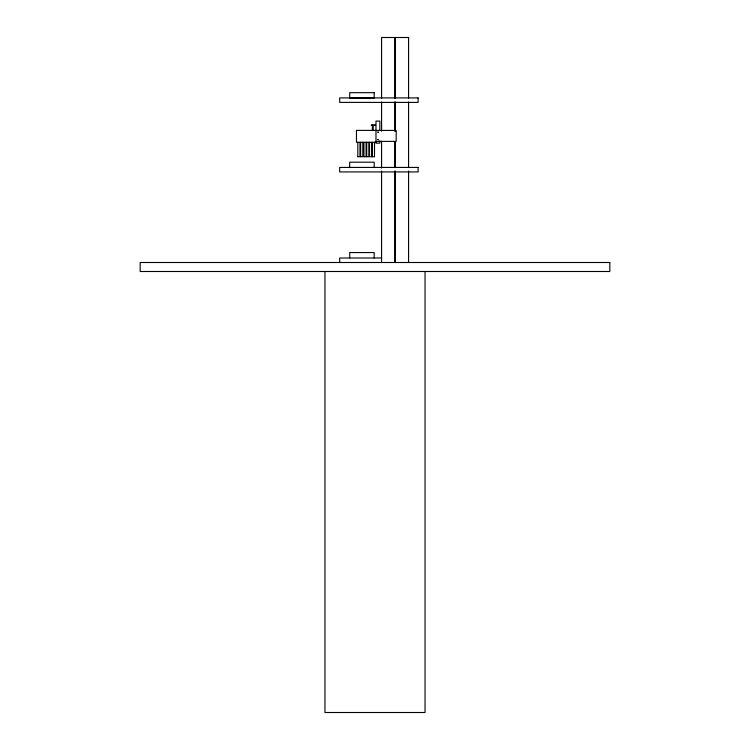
<?xml version="1.0" encoding="UTF-8"?>
<svg xmlns="http://www.w3.org/2000/svg" width="750" height="750" viewBox="0 0 750 750"><rect width="100%" height="100%" fill="white"/><g stroke="black" fill="none" stroke-linecap="round" stroke-linejoin="round"><path stroke-width="1.12" d="M371.306 125.016L375.562 125.016M371.306 125.344L375.562 125.344M375.975 141.394L396.188 141.394L396.188 130.453L356.475 130.378L356.475 142.294L375.975 142.294M357.834 156.731L359.953 156.731L359.991 142.294M360.675 156.731L362.794 156.731L362.822 142.294M363.956 156.731L366.075 156.731L366.112 142.294M366.75 156.731L368.869 156.731L368.897 142.294M371.653 156.731L369.534 156.731L369.506 142.294M372.375 156.731L374.494 156.731L374.522 142.294M381.581 258L339.684 258L339.684 262.5M425.044 271.5L425.044 712.5L324.956 712.5L324.956 271.5M408.581 98.438L408.581 37.5L381.581 37.5L381.581 98.438M408.581 101.953L408.581 167.578M408.581 171.094L408.581 262.5M395.438 37.5L395.438 98.438M395.438 101.953L395.438 131.25M395.438 141.797L395.438 167.578M395.438 171.094L395.438 262.5M394.716 37.5L394.716 98.438M394.716 101.953L394.716 131.25M394.716 141.797L394.716 167.578M394.716 171.094L394.716 262.5M381.581 101.953L381.581 131.25M381.581 141.244L381.581 168.094M381.581 171.094L381.581 262.5M379.847 130.378L379.847 121.097L375.975 121.097L375.975 143.147L379.847 143.147L379.847 140.822M374.166 167.644L374.166 162.197L349.688 162.197L349.688 167.644M374.166 258L374.166 252.553L349.688 252.553L349.688 258M372.909 125.344L372.909 130.378M372.638 125.344L372.638 130.378M372.544 130.378L372.478 125.344L372.375 130.378M372.338 142.294L372.338 156.731M371.691 142.294L371.691 156.731M366.713 142.294L366.713 156.731M363.928 142.294L363.928 156.731M360.637 142.294L360.637 156.731M357.806 142.294L357.806 156.731M377.822 132.159L378.534 132.225L377.822 132.131M377.822 139.631L378.534 139.697L377.831 139.556M374.166 92.672L349.688 92.672L349.688 98.119L374.166 98.119L374.166 92.672M418.116 97.903L339.684 97.903L339.684 102.403L418.116 102.403L418.116 97.903M418.116 167.428L339.684 167.428L339.684 171.928L418.116 171.928L418.116 167.428M609.825 262.5L140.175 262.5L140.175 271.5L609.825 271.5L609.825 262.5"/></g></svg>
